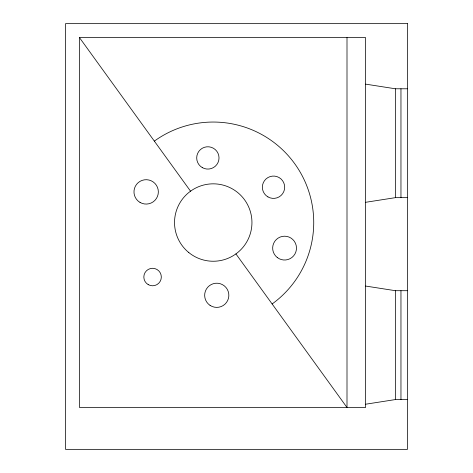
<?xml version="1.0" encoding="UTF-8"?>
<svg xmlns="http://www.w3.org/2000/svg" width="473" height="473" viewBox="0 0 473 473"><rect width="100%" height="100%" fill="white"/><g stroke="black" fill="none" stroke-linecap="round" stroke-linejoin="round"><path stroke-width="0.71" d="M365.605 202.302L395.381 197.655L407.478 197.655M365.605 404.22L395.381 399.567L407.478 399.567M79.482 37.609L365.605 37.609L365.605 407.478L79.482 407.478L79.482 37.609L190.554 191.181M365.605 84.135L395.381 88.782L407.478 88.782M365.605 286.047L395.381 290.7L407.478 290.7M235.921 253.906L346.999 407.478L346.999 37.609M400.962 88.782L400.962 197.655M400.962 290.7L400.962 399.567M395.381 88.782L395.381 197.655M395.381 290.7L395.381 399.567M154.346 141.114A100.495 100.495 0 0 1 294.667 163.646A100.495 100.495 0 0 1 272.129 303.968M407.478 23.65L65.522 23.65L65.522 449.35L407.478 449.35L407.478 23.65M188.816 252.57A38.709 38.709 0 0 0 251.459 228.678A38.709 38.709 0 0 0 199.44 186.374A38.709 38.709 0 0 0 188.816 252.57M140.067 202.444A12.192 12.192 0 0 0 158.349 191.884A12.192 12.192 0 0 0 140.067 181.33A12.192 12.192 0 0 0 140.067 202.444M210.071 305.381A12.097 12.097 0 0 0 228.826 296.039A12.097 12.097 0 0 0 211.366 284.468A12.097 12.097 0 0 0 210.071 305.381M148.203 284.61A8.745 8.745 0 0 0 161.323 277.036A8.745 8.745 0 0 0 148.203 269.462A8.745 8.745 0 0 0 148.203 284.61M267.937 196.898A11.169 11.169 0 0 0 284.687 187.231A11.169 11.169 0 0 0 267.937 177.558A11.169 11.169 0 0 0 267.937 196.898M202.278 167.596A11.169 11.169 0 0 0 219.023 157.923A11.169 11.169 0 0 0 202.278 148.256A11.169 11.169 0 0 0 202.278 167.596M277.261 257.513A11.908 11.908 0 0 0 296.37 249.75A11.908 11.908 0 0 0 280.093 237.079A11.908 11.908 0 0 0 277.261 257.513"/></g></svg>
